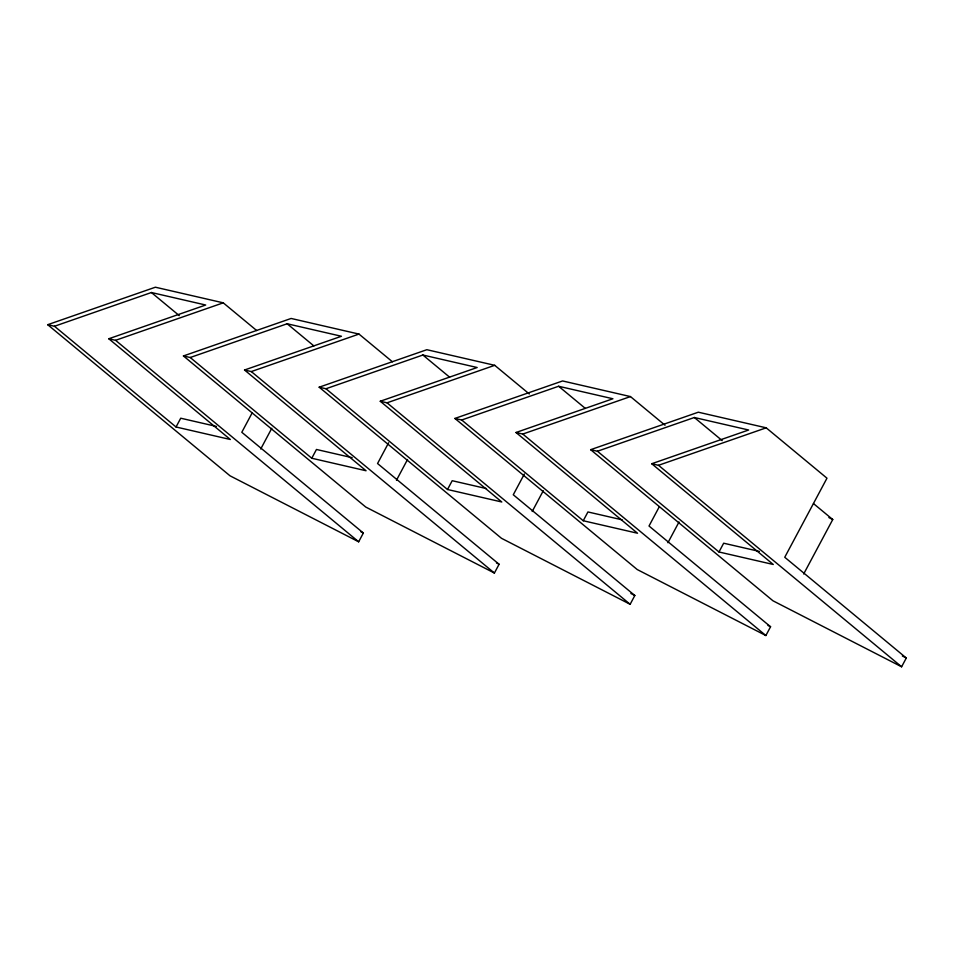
<?xml version="1.0" encoding="UTF-8"?>
<svg xmlns="http://www.w3.org/2000/svg" width="954" height="954" viewBox="0 0 954 954"><rect width="100%" height="100%" fill="white"/><g stroke="black" fill="none" stroke-linecap="round" stroke-linejoin="round"><path stroke-width="1.43" d="M256.686 330.537L223.26 302.835L155.383 287.214L47.7 324.694L54.485 326.256L176.037 426.998L180.723 418.21L216.451 426.438M252.19 412.832L241.803 432.281L363.355 533.012L358.668 541.8L230.021 475.807L47.7 324.694M260.728 449L271.807 428.251M392.416 361.781L358.99 334.079L291.125 318.457L183.43 355.949L190.228 357.511L311.767 458.242L316.466 449.465L352.181 457.681M388.612 442.787L377.546 463.525L499.097 564.267L494.399 573.044L365.764 507.051L183.43 355.949M396.47 480.244L407.537 459.506M529.291 393.978L494.721 365.322L426.855 349.701L319.173 387.193L325.958 388.755L447.509 489.497L452.196 480.709L486.492 488.603M524.354 474.031L513.276 494.768L634.827 595.511L630.141 604.299L501.494 538.306L319.173 387.193M532.201 511.487L543.279 490.75M665.021 425.222L630.463 396.578L562.598 380.956L454.903 418.436L461.7 419.998L583.24 520.741L587.938 511.952L622.223 519.847M659.393 506.574L649.018 526.012L770.57 626.754L765.871 635.543L637.236 569.55L454.903 418.436M667.943 542.731L679.009 521.993M590.645 449.68L772.967 600.793L901.613 666.786L906.3 658.01L784.748 557.267L826.975 478.192L766.193 427.821L698.328 412.2L590.645 449.68L597.431 451.242L718.982 551.984L723.669 543.208L759.396 551.424M803.673 573.986L832.747 519.536L813.476 503.569M54.485 326.256L151.4 292.52L205.694 305.018L108.78 338.753L230.331 439.496L176.037 426.998M108.78 338.753L115.565 340.316L223.26 302.835M190.228 357.511L287.142 323.764L341.437 336.261L244.522 370.009L366.062 470.751L311.767 458.242M244.522 370.009L251.307 371.571L358.99 334.079M325.958 388.755L422.872 355.019L477.167 367.517L380.252 401.252L501.804 501.995L447.509 489.497M380.252 401.252L387.038 402.815L494.721 365.322M461.7 419.998L558.615 386.263L612.909 398.76L515.995 432.496L637.534 533.238L583.24 520.741M515.995 432.496L522.78 434.058L630.463 396.578M597.431 451.242L694.345 417.506L748.64 430.004L651.725 463.739L773.277 564.482L718.982 551.984M651.725 463.739L658.51 465.302L766.193 427.821M828.883 517.557L832.747 519.536M902.353 655.982L906.3 658.01M767.934 625.407L770.57 626.754M630.88 593.483L634.827 595.511M496.462 562.92L499.097 564.267M360.719 531.664L363.355 533.012M694.345 417.506L722.214 440.605M658.51 465.302L901.613 666.786M558.615 386.263L585.327 408.407M522.78 434.058L765.871 635.543M422.872 355.019L449.596 377.164M387.038 402.815L630.141 604.299M287.142 323.764L313.854 345.908M251.307 371.571L494.399 573.044M151.4 292.52L179.269 315.619M115.565 340.316L358.668 541.8"/></g></svg>
